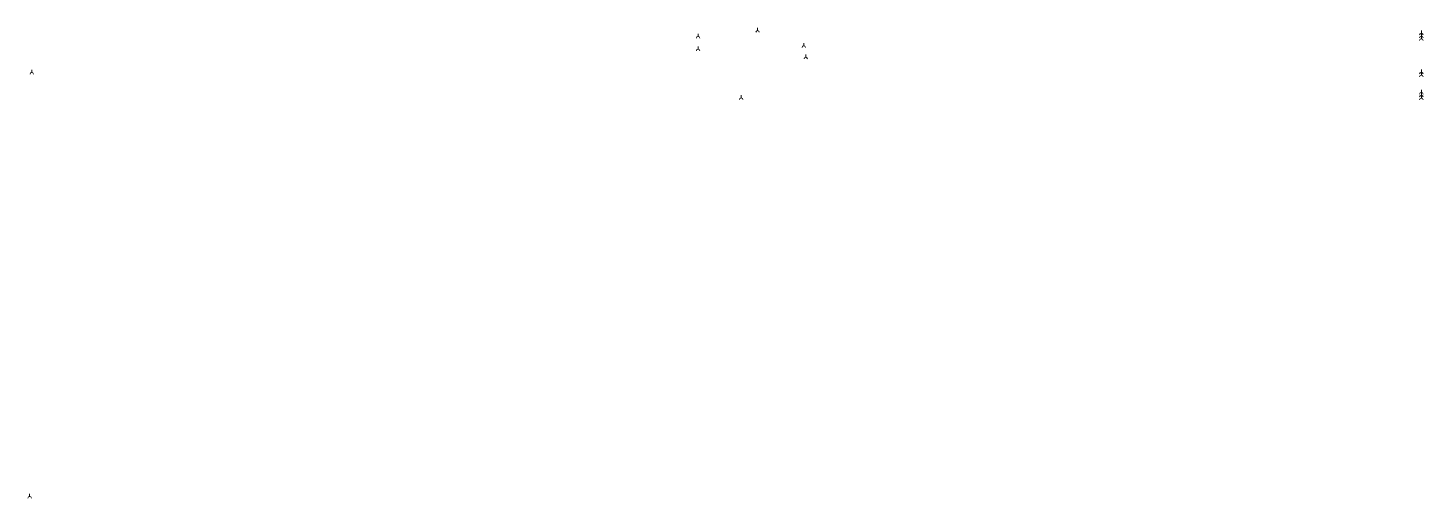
# Model space of a CAD drawing. Header units: millimetres. Extents: x -46602525 to 119548367, y -46665079 to 96925382.
# Drawn here: x -46602525 to -46483137, y -37882049 to -37841805 of the extents above; entities that cross this region are included whole.
import ezdxf

# ---------------------------------------------------------------- set-up
doc = ezdxf.new("R2010")
doc.units = ezdxf.units.MM
doc.linetypes.add('HIDDENNEW', pattern=[60, 40, -20])
doc.layers.add('EL_ZAS', color=5, linetype='HIDDENNEW', lineweight=18)
doc.layers.add('EL_ZAS_PRVKY', color=6, linetype='Continuous', lineweight=9)
doc.layers.add('MUR_REZ', color=3, linetype='Continuous')

# ---------------------------------------------------------------- blocks, each defined once
blk = doc.blocks.new('zasuvka')
at = {"layer": 'EL_ZAS_PRVKY'}
blk.add_line((59980, -18927), (59980, -19014), dxfattribs=at)
blk.add_arc((59980, -19069), 55.3, 0, 180, dxfattribs=at)

msp = doc.modelspace()

# ---------------------------------------------------------------- block references
at = {"layer": 'EL_ZAS', "color": 8, "xscale": 2.666666666667731, "yscale": 2.666666666667731, "zscale": 2.666666666667731, "rotation": 359.9999999999999}
for p in [(-46705123, -37791833), (-46643230, -37791553), (-46643230, -37791798), (-46705123, -37792919), (-46696080, -37792627), (-46643230, -37792037), (-46695908, -37793610), (-46762144, -37794918), (-46643230, -37794893), (-46643230, -37795138), (-46643230, -37796621), (-46701434, -37797091), (-46643230, -37796866), (-46643230, -37797105), (-46762323, -37831199)]:
    msp.add_blockref('zasuvka', p, dxfattribs=at)
at = {"layer": 'MUR_REZ', "color": 8, "xscale": 2.666666666667731, "yscale": 2.666666666667731, "zscale": 2.666666666667731, "rotation": 359.9999999999999}
msp.add_blockref('zasuvka', (-46700030, -37791333), dxfattribs=at)

doc.saveas('drawing.dxf')
